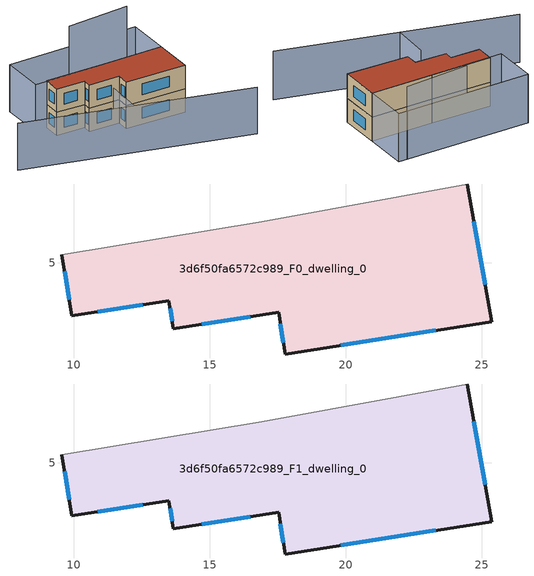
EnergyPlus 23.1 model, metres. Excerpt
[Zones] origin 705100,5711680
3d6f50fa6572c989_F0_dwelling_0
 floor ground (EU_floor_Construction): 24.47,7.89 25.36,2.83 17.77,1.64 17.54,3.17 13.66,2.57 13.5,3.61 9.92,3.04 9.56,5.29 16.91,6.51 z0
 wall outside (EU_wall_Construction): 9.56,5.29 9.92,3.04 13.5,3.61 13.66,2.57 17.54,3.17 17.77,1.64 25.36,2.83 24.47,7.89 z0:3
 wall adiabatic (EU_wall_Construction): 24.47,7.89 16.91,6.51 9.56,5.29 z0:3
 window (EU_Window_Construction): 13.54,3.33 13.61,2.85 / 10.88,3.19 12.53,3.45 / 9.66,4.68 9.82,3.64 / 25.12,4.19 24.71,6.53 / 19.82,1.96 23.31,2.51 / 17.6,2.76 17.71,2.05 / 14.7,2.73 16.49,3.01 z0.81:2.19
3d6f50fa6572c989_F1_dwelling_0
 floor to 3d6f50fa6572c989_F0_dwelling_0 (EU_floor_Construction): 24.47,7.89 25.36,2.83 17.77,1.64 17.54,3.17 13.66,2.57 13.5,3.61 9.92,3.04 9.56,5.29 16.91,6.51 z3
 wall outside (EU_wall_Construction): 9.56,5.29 9.92,3.04 13.5,3.61 13.66,2.57 17.54,3.17 17.77,1.64 25.36,2.83 24.47,7.89 z3:6
 wall adiabatic (EU_wall_Construction): 24.47,7.89 16.91,6.51 9.56,5.29 z3:6
 window (EU_Window_Construction): 13.54,3.33 13.61,2.85 / 10.88,3.19 12.53,3.45 / 9.66,4.68 9.82,3.64 / 25.12,4.19 24.71,6.53 / 19.82,1.96 23.31,2.51 / 17.6,2.76 17.71,2.05 / 14.7,2.73 16.49,3.01 z3.81:5.19
 roof outside (EU_roof_Construction): 25.36,2.83 24.47,7.89 16.91,6.51 9.56,5.29 9.92,3.04 13.5,3.61 13.66,2.57 17.54,3.17 17.77,1.64 z6
shading: 2.86,-2.72 30.97,-4.9 / 15.92,0.86 16.51,-3.64 / 24.47,7.89 8.11,4.89 / 8.11,4.89 7.12,10.26 / 7.12,10.26 23.49,13.26 / 23.49,13.26 24.47,7.89 z0:6; 22.42,13.07 14.63,11.1 z0:9
[Building]
EU S2 Campaign: North Axis=0; Terrain=City; Solar Distribution=FullExterior
[Site:Location]
London: Latitude=51.5; Longitude=-0.5; Time Zone=0; Elevation=25
[SizingPeriod:WeatherFileDays]
AnnualSizingPeriod: Begin Month=1; Begin Day of Month=1; End Month=12; End Day of Month=31; Day of Week for Start Day=Monday; Use Weather File Daylight Saving Period=No; Use Weather File Rain and Snow Indicators=No
[MATERIAL]
EU_InternalMass_Material: Roughness=MediumRough; Thickness=0.1; Conductivity=1; Density=1800; Specific Heat=900; Thermal Absorptance=0.9; Solar Absorptance=0.7; Visible Absorptance=0.7
[MATERIAL:NOMASS] Roughness=MediumRough; Thermal Absorptance=0.9; Solar Absorptance=0.7; Visible Absorptance=0.7
Name | Thermal Resistance
EU_wall_NoMass | 0.555556
EU_roof_NoMass | 0.510204
EU_floor_NoMass | 1.68919
[WINDOWMATERIAL:SIMPLEGLAZINGSYSTEM]
EU_Window_SimpleGlazing: UFactor=3.96; Solar Heat Gain Coefficient=0.85; Visible Transmittance=0.85
[CONSTRUCTION]
EU_wall_Construction: EU_wall_NoMass
EU_roof_Construction: EU_roof_NoMass
EU_floor_Construction: EU_floor_NoMass
EU_Window_Construction: EU_Window_SimpleGlazing
EU_InternalMass_Construction: EU_InternalMass_Material
[ZONE] Type=1; Multiplier=1; Ceiling Height=autocalculate; Floor Area=autocalculate; Part of Total Floor Area=Yes
Name | Volume
3d6f50fa6572c989_F0_dwelling_0 | 179.998
3d6f50fa6572c989_F1_dwelling_0 | 179.996
[INTERNALMASS] Construction=EU_InternalMass_Construction; Surface Area=59.999
Name | Zone or ZoneList
3d6f50fa6572c989_F0_dwelling_0_EU_InternalMass | 3d6f50fa6572c989_F0_dwelling_0
3d6f50fa6572c989_F1_dwelling_0_EU_InternalMass | 3d6f50fa6572c989_F1_dwelling_0
[OTHEREQUIPMENT] Fuel Type=Electricity; Design Level Calculation Method=Watts/Area; Power per Zone Floor Area=1; Fraction Latent=0; Fraction Radiant=0; Fraction Lost=0; Carbon Dioxide Generation Rate=0; EndUse Subcategory=EU_Step8_InternalGains
Name | Zone or ZoneList or Space or SpaceList | Schedule
EU_Step8_InternalGain_3d6f50fa6572c989_F0_dwelling_0_f000 | 3d6f50fa6572c989_F0_dwelling_0 | EU_Step8_GainSchedule_3d6f50fa6572c989_F0_dwelling_0_f000
EU_Step8_InternalGain_3d6f50fa6572c989_F1_dwelling_0_f000 | 3d6f50fa6572c989_F1_dwelling_0 | EU_Step8_GainSchedule_3d6f50fa6572c989_F1_dwelling_0_f000
[ZONEVENTILATION:DESIGNFLOWRATE] Schedule=EU_AlwaysOn; Design Flow Rate Calculation Method=AirChanges/Hour; Air Changes per Hour=0.48; Ventilation Type=Natural; Fan Pressure Rise=0; Fan Total Efficiency=1; Constant Term Coefficient=1; Temperature Term Coefficient=0; Velocity Term Coefficient=0; Velocity Squared Term Coefficient=0; Minimum Indoor Temperature=-100; Maximum Indoor Temperature=100; Delta Temperature=-100; Minimum Outdoor Temperature=-100; Maximum Outdoor Temperature=100; Maximum Wind Speed=40
Name | Zone or ZoneList or Space or SpaceList
EU_ConstantAir_3d6f50fa6572c989_F0_dwelling_0 | 3d6f50fa6572c989_F0_dwelling_0
EU_ConstantAir_3d6f50fa6572c989_F1_dwelling_0 | 3d6f50fa6572c989_F1_dwelling_0
[HVACTEMPLATE:THERMOSTAT] Constant Heating Setpoint=20; Constant Cooling Setpoint=50
EU_HeatOnly_3d6f50fa6572c989_F0_dwelling_0; EU_HeatOnly_3d6f50fa6572c989_F1_dwelling_0
[HVACTEMPLATE:ZONE:IDEALLOADSAIRSYSTEM] System Availability Schedule=EU_AlwaysOn; Maximum Heating Supply Air Temperature=50; Minimum Cooling Supply Air Temperature=13; Maximum Heating Supply Air Humidity Ratio=0.0156; Minimum Cooling Supply Air Humidity Ratio=0.0077; Heating Limit=NoLimit; Cooling Limit=NoLimit; Heating Availability Schedule=EU_AlwaysOn; Cooling Availability Schedule=EU_CoolingOff; Dehumidification Control Type=ConstantSensibleHeatRatio; Cooling Sensible Heat Ratio=0.7; Dehumidification Setpoint=60; Humidification Control Type=None; Humidification Setpoint=30; Outdoor Air Method=None; Outdoor Air Flow Rate per Person=0.00944; Outdoor Air Flow Rate per Zone Floor Area=0; Outdoor Air Flow Rate per Zone=0; Demand Controlled Ventilation Type=None; Outdoor Air Economizer Type=NoEconomizer; Heat Recovery Type=None; Sensible Heat Recovery Effectiveness=0.7; Latent Heat Recovery Effectiveness=0.65
Name | Template Thermostat
3d6f50fa6572c989_F0_dwelling_0 | EU_HeatOnly_3d6f50fa6572c989_F0_dwelling_0
3d6f50fa6572c989_F1_dwelling_0 | EU_HeatOnly_3d6f50fa6572c989_F1_dwelling_0
[SIZING:ZONE] Zone Cooling Design Supply Air Temperature Input Method=SupplyAirTemperature; Zone Cooling Design Supply Air Temperature=13; Zone Heating Design Supply Air Temperature Input Method=SupplyAirTemperature; Zone Heating Design Supply Air Temperature=50; Zone Cooling Design Supply Air Humidity Ratio=0.008; Zone Heating Design Supply Air Humidity Ratio=0.008; Cooling Design Air Flow Method=DesignDay; Cooling Design Air Flow Rate=0; Cooling Minimum Air Flow per Zone Floor Area=0.000762; Cooling Minimum Air Flow=0; Cooling Minimum Air Flow Fraction=0.2; Heating Design Air Flow Method=DesignDay; Heating Design Air Flow Rate=0; Heating Maximum Air Flow per Zone Floor Area=0.002032; Heating Maximum Air Flow=0.141576; Heating Maximum Air Flow Fraction=0.3; Account for Dedicated Outdoor Air System=No; Dedicated Outdoor Air System Control Strategy=NeutralSupplyAir; Dedicated Outdoor Air Low Setpoint Temperature for Design=autosize; Dedicated Outdoor Air High Setpoint Temperature for Design=autosize; Zone Load Sizing Method=Sensible Load Only No Latent Load; Zone Latent Cooling Design Supply Air Humidity Ratio Input Method=HumidityRatioDifference; Zone Cooling Design Supply Air Humidity Ratio Difference=0.005; Zone Latent Heating Design Supply Air Humidity Ratio Input Method=HumidityRatioDifference; Zone Humidification Design Supply Air Humidity Ratio Difference=0.005
3d6f50fa6572c989_F0_dwelling_0; 3d6f50fa6572c989_F1_dwelling_0
[SCHEDULE:CONSTANT]
Name | Hourly Value
EU_AlwaysOn | 1
EU_CoolingOff | 0
[SCHEDULE:FILE] Column Number=1; Rows to Skip at Top=0; Number of Hours of Data=8760; Column Separator=Comma; Interpolate to Timestep=No; Minutes per Item=60; Adjust Schedule for Daylight Savings=Yes
Name | File
EU_Step8_GainSchedule_3d6f50fa6572c989_F0_dwelling_0_f000 | ../../schedules/3d6f50fa6572c989/3d6f50fa6572c989_F0_dwelling_0_f000_gain.csv
EU_Step8_GainSchedule_3d6f50fa6572c989_F1_dwelling_0_f000 | ../../schedules/3d6f50fa6572c989/3d6f50fa6572c989_F1_dwelling_0_f000_gain.csv
